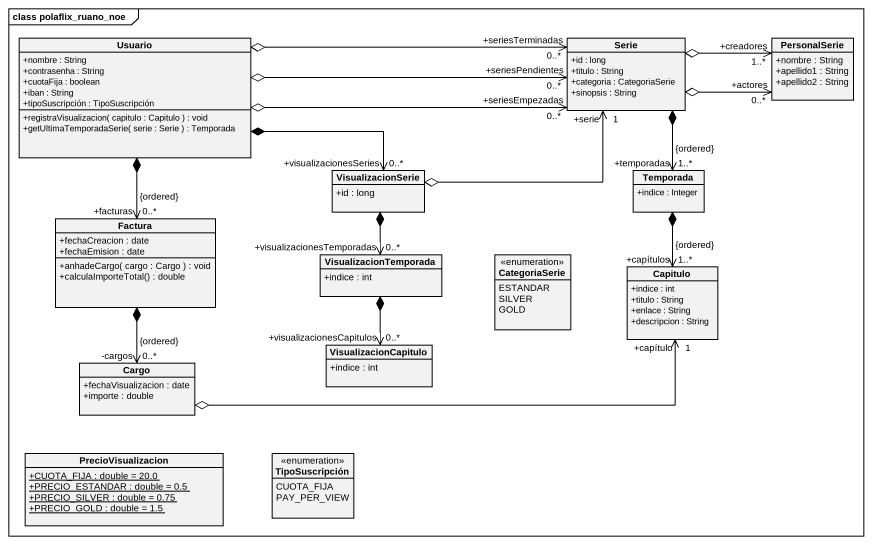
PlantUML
@startuml
mainframe class polaflix_ruano_noe
hide circle
hide empty members
skinparam classAttributeIconSize 0
class Usuario {
  +nombre : String
  +contrasenha : String
  +cuotaFija : boolean
  +iban : String
  +tipoSuscripción : TipoSuscripción
  +registraVisualizacion( capitulo : Capitulo ) : void
  +getUltimaTemporadaSerie( serie : Serie ) : Temporada
}
class Serie {
  +id : long
  +titulo : String
  +categoria : CategoriaSerie
  +sinopsis : String
}
class PersonalSerie {
  +nombre : String
  +apellido1 : String
  +apellido2 : String
}
class VisualizacionSerie {
  +id : long
}
class Temporada {
  +indice : Integer
}
class Factura {
  +fechaCreacion : date
  +fechaEmision : date
  +anhadeCargo( cargo : Cargo ) : void
  +calculaImporteTotal() : double
}
class VisualizacionTemporada {
  +indice : int
}
enum CategoriaSerie {
  ESTANDAR
  SILVER
  GOLD
}
class Capitulo {
  +indice : int
  +titulo : String
  +enlace : String
  +descripcion : String
}
class Cargo {
  +fechaVisualizacion : date
  +importe : double
}
class VisualizacionCapitulo {
  +indice : int
}
class PrecioVisualizacion {
  {static} +CUOTA_FIJA : double = 20.0
  {static} +PRECIO_ESTANDAR : double = 0.5
  {static} +PRECIO_SILVER : double = 0.75
  {static} +PRECIO_GOLD : double = 1.5
}
enum TipoSuscripción {
  CUOTA_FIJA
  PAY_PER_VIEW
}
Usuario o-right-> "+seriesTerminadas\n0..*" Serie
Usuario o-right-> "+seriesPendientes\n0..*" Serie
Usuario o-right-> "+seriesEmpezadas\n0..*" Serie
Usuario *-right-> "+visualizacionesSeries\n0..*" VisualizacionSerie
Usuario *--> "+facturas\n0..*\n{ordered}" Factura
Serie o-right-> "+creadores\n1..*" PersonalSerie
Serie o-right-> "+actores\n0..*" PersonalSerie
Serie *--> "+temporadas\n1..*\n{ordered}" Temporada
VisualizacionSerie o-right-> "+serie\n1" Serie
VisualizacionSerie *--> "+visualizacionesTemporadas\n0..*" VisualizacionTemporada
Temporada *--> "+capítulos\n1..*\n{ordered}" Capitulo
Factura *--> "-cargos\n0..*\n{ordered}" Cargo
VisualizacionTemporada *--> "+visualizacionesCapitulos\n0..*" VisualizacionCapitulo
Cargo o-right-> "+capítulo\n1" Capitulo
@enduml
